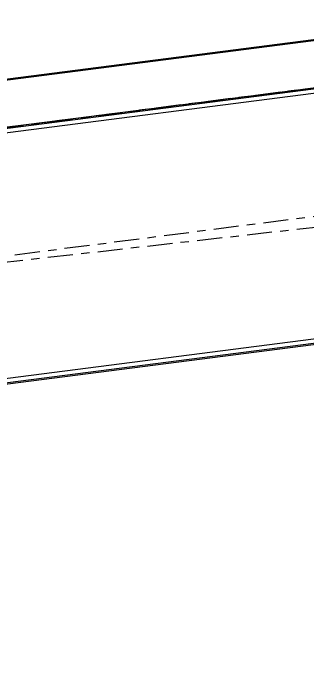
# Model space of a CAD drawing. Header units: millimetres. Extents: x 2368 to 8313, y 7493 to 11698.
# Drawn here: x 4446.1 to 4481.4, y 11375.4 to 11453.6 of the extents above; entities that cross this region are included whole.
import ezdxf

# ---------------------------------------------------------------- set-up
doc = ezdxf.new("R2010")
doc.units = ezdxf.units.MM
doc.linetypes.add('XKITLINE00', pattern=[0])
doc.linetypes.add('XKITLINE03', pattern=[6, 3, -1, 1, -1])

msp = doc.modelspace()

# ---------------------------------------------------------------- linework, layer by layer
at = {"color": 8, "linetype": 'XKITLINE00'}
for p, q in [((4507.1145, 11453.5902), (4175.8295, 11411.0913)), ((4507.1273, 11453.491), (4175.8422, 11410.9921)), ((4507.8398, 11447.9365), (4176.5547, 11405.4376)), ((4507.8587, 11447.7893), (4176.5736, 11405.2904)), ((4507.9229, 11447.2885), (4176.6378, 11404.7897)), ((4511.635, 11418.3522), (4180.3499, 11375.8533)), ((4511.6993, 11417.8515), (4180.4142, 11375.3526)), ((4511.7182, 11417.7042), (4250.3449, 11384.174))]:
    msp.add_line(p, q, dxfattribs=at)
at = {"color": 8, "linetype": 'XKITLINE03'}
for p, q in [((4176.5546, 11405.4376), (4507.8397, 11447.9365)), ((4507.8398, 11447.9365), (4176.5547, 11405.4376)), ((4396.5881, 11418.2997), (4560.5882, 11436.8368)), ((4178.4938, 11390.3215), (4509.7789, 11432.8204)), ((4178.4939, 11390.3215), (4509.779, 11432.8204))]:
    msp.add_line(p, q, dxfattribs=at)

doc.saveas('drawing.dxf')
